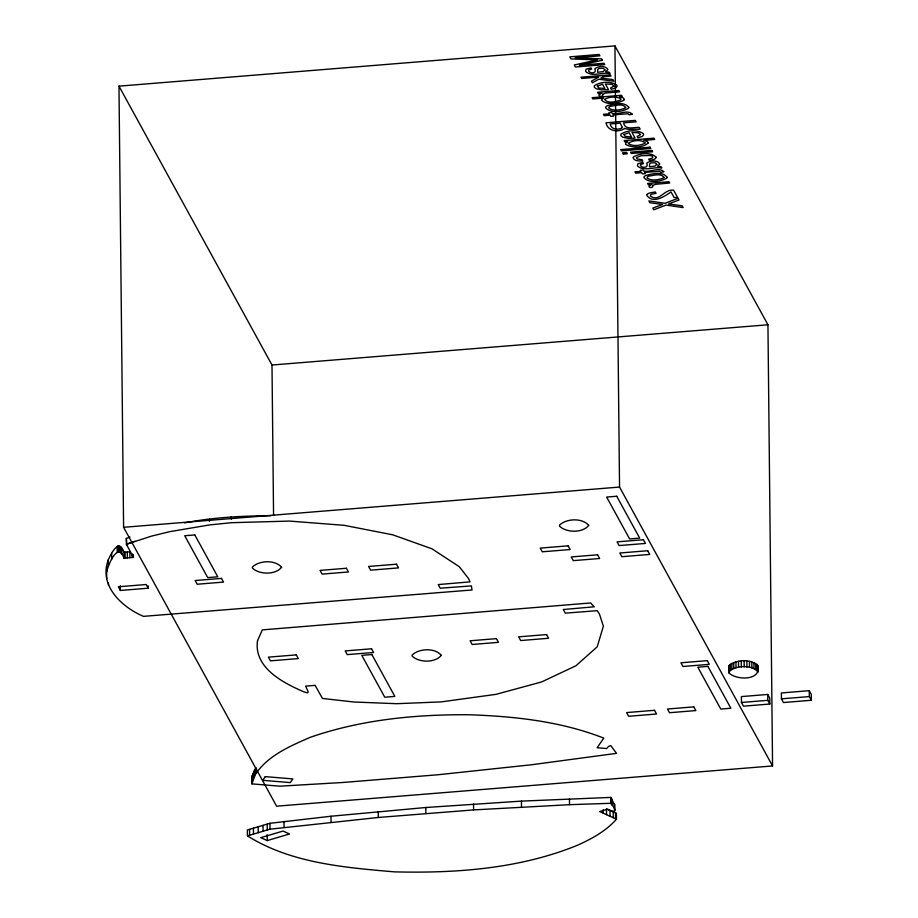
<?xml version="1.0" encoding="UTF-8"?>
<svg xmlns="http://www.w3.org/2000/svg" width="918" height="918" viewBox="0 0 918 918"><rect width="100%" height="100%" fill="white"/><g stroke="black" fill="none" stroke-linecap="round" stroke-linejoin="round"><path stroke-width="1.38" d="M134.935 541.218L126.397 544.305L151.436 536.158L169.44 531.717L209.488 524.935L231.336 522.698L289.526 521.08L344.273 525.337L392.72 534.815L432.022 548.838L459.333 566.75L468.444 578.443L470.05 581.874L438.219 584.582L440.215 588.22L471.359 585.902L472.047 589.976L143.449 616.357C121.773 607.108 98.524 585.673 108.335 559.705C111.617 552.59 119.248 537.856 123.953 552.28L124.01 558.167L133.477 557.398L133.271 554.518M614.658 805.097L610.791 797.409L521.447 801.116L425.803 807.507L330.985 816.24L269.972 823.297L247.378 829.975L247.447 835.873C290.719 863.161 344.583 867.533 394.315 871.859C456.097 873.385 519.772 868.807 577.537 845.226C591.812 838.811 606.006 831.054 616.483 819.177L616.414 813.256L607.659 809.297M616.483 819.177L599.661 811.558L607.326 809.274C615.175 813.256 617.401 811.064 610.849 803.296L610.791 797.409M124.01 558.167C118.078 540.782 107.922 565.19 106.706 572.086L106.649 566.199M757.763 667.248L758.027 666.239C751.853 658.585 735.685 659.193 728.869 665.986L728.926 672.894C735.857 680.146 760.93 681.087 758.027 666.239M251.899 783.88L251.773 777.007L255.342 768.527L255.399 774.413L251.899 783.88L279.806 786.187L342.804 782.492L438.196 774.735L531.706 764.74L616.517 753.357L610.757 745.588L608.623 746.357L606.626 748.549L597.136 747.745L603.78 738.129C561.162 721.399 514.998 716.361 469.568 714.766C415.728 714.307 361.29 719.609 310.169 737.338C290.088 746.15 267.941 755.422 255.399 774.413M728.926 672.894L728.926 671.873C735.754 665.08 751.922 664.471 758.096 672.125M132.031 554.564L133.477 557.398L126.397 544.305L126.34 538.418L129.989 537.099M247.447 835.873L270.03 829.183L378.331 817.468L473.596 809.917L569.527 804.684L610.849 803.296M267.218 840.578L289.537 833.98L283.077 831.065L260.758 837.664L267.218 840.578L267.149 834.691M184.61 522.881C213.079 517.362 242.077 515.905 271.017 515.709M118.973 86.143L614.934 45.9L767.941 324.777L772.566 765.945L276.605 806.188L123.597 527.311L118.973 86.143L271.992 365.02L273.564 515.423M271.992 365.02L767.941 324.777M123.597 527.311L619.547 487.068L772.566 765.945M123.953 552.28L129.851 551.798L129.92 557.685M148.246 588.208L146.214 584.514L118.33 586.774L120.35 590.469L148.246 588.208L148.223 585.845M809.263 690.68L781.367 692.952L781.436 698.839L783.456 702.534L811.351 700.273L811.294 694.375L809.263 690.68L809.332 696.578L811.351 700.273M767.735 694.456L741.388 696.59L741.457 702.477L743.488 706.171L769.823 704.037L769.766 698.15L767.735 694.456L767.792 700.342L769.823 704.037M781.436 698.839L809.332 696.578M741.457 702.477L767.792 700.342M728.869 667.007L729.431 668.04M126.34 538.418L126.891 545.212M614.567 804.489L614.716 810.984M614.624 810.376L614.475 804.271M251.773 777.007L251.842 777.994M757.752 665.206L757.809 671.092M756.914 664.207L756.983 670.106M755.617 663.324L755.675 669.222M753.896 662.566L753.953 668.453M751.819 661.947L751.888 667.834M749.467 661.476L749.524 667.363M746.873 661.178L746.942 667.065M744.131 661.052L744.2 666.95M741.285 661.132L741.354 667.019M738.485 661.419L738.542 667.306M735.949 661.867L736.006 667.753M733.723 662.475L733.792 668.373M731.864 663.221L731.921 669.107M730.407 664.07L730.464 669.956M729.397 664.999L729.454 670.886M728.869 665.986L728.926 671.873M614.934 45.9L619.547 487.068M615.519 812.843L615.588 818.73M613.201 811.799L613.258 817.686M611.985 799.268L612.054 805.155M611.411 798.339L611.468 804.225M610 810.353L610.068 816.24M606.488 808.769L606.557 814.656M603.241 809.653L603.275 813.187M569.47 798.798L569.527 804.684M521.447 801.116L521.504 807.014M473.539 804.019L473.596 809.917M425.803 807.507L425.86 813.394M378.273 811.581L378.331 817.468M330.985 816.24L331.054 822.138M283.995 821.495L284.064 827.382M269.972 823.297L270.03 829.183M267.218 824.112L267.287 829.998M263.03 825.351L263.099 831.238M258.176 826.785L258.245 832.672M256.397 768.01L256.455 772.715M254.401 770.225L254.458 776.123M253.575 771.923L253.643 777.821M252.863 773.622L252.932 779.508M253.437 828.185L253.494 834.072M252.266 775.32L252.324 781.207M249.581 829.333L249.639 835.219M231.279 516.811L231.302 519.163M209.43 519.049L209.453 521.401M132.146 553.979L132.181 557.501M127.292 552.016L127.35 557.903M125.1 552.188L125.158 558.075M121.83 548.494L121.887 554.392M120.992 547.312L121.061 553.198M120.12 546.474L120.178 552.372M120.304 585.753L120.35 590.469M119.237 545.992L119.306 551.879M118.376 545.877L118.433 551.764M117.561 546.118L117.63 552.016M117.229 546.371L117.286 552.257M111.652 553.336L111.709 559.223M108.335 559.705L108.404 565.591M108.427 582.976L108.462 585.328M106.649 572.786L106.706 578.673M632.181 114.153L629.335 114.876L627.969 113.763L613.04 114.911L613.729 116.138L610.791 116.379L610.114 115.152L604.136 115.634L603.424 114.314L609.391 113.832L608.818 112.788L611.755 112.547L612.329 113.591C618.101 115.129 627.545 109.093 632.181 114.153M663.737 171.666L660.891 172.389L659.526 171.276L644.597 172.423L645.274 173.651L642.348 173.892L641.671 172.664L635.692 173.146L634.969 171.827L640.948 171.345L640.374 170.3L643.311 170.059L643.885 171.104C649.657 172.641 659.09 166.606 663.737 171.666M656.003 157.139L655.624 158.321A7.482 2.72 -0.6 0 1 652.87 159.766L649.393 160.443L648.705 159.181L652.09 158.229L652.813 157.586L652.342 156.347A4.498 1.629 -0.6 0 0 649.715 155.463L641.131 155.739L636.358 157.655L637.23 158.998L642.072 159.721L642.772 160.983C639.571 160.914 634.372 161.522 633.053 157.758L633.271 157.047C639.398 153.34 650.667 151.665 656.003 157.139M609.793 73.096L609.747 73.578C602.541 71.822 592.018 77.502 585.592 71.443L586.005 69.252L590.997 67.875L591.662 69.091L588.805 69.906L588.61 71.168C590.744 74.014 597.285 73.314 594.887 68.666C598.1 65.958 605.834 65.304 607.9 69.538L605.662 71.73L608.967 72.109L609.793 73.096M661.637 167.581L661.591 168.074C654.385 166.319 643.862 171.999 637.436 165.94L637.849 163.748L642.841 162.371L643.507 163.588L640.649 164.402L640.454 165.665C642.589 168.499 649.129 167.81 646.731 163.152C649.944 160.455 657.678 159.789 659.744 164.024L657.506 166.215L660.811 166.594L661.637 167.581M257.51 640.73C253.575 667.776 283.421 683.118 304.26 691.988L307.289 692.86L308.253 692.034L305.66 686.125L315.126 685.367L322.47 698.46L353.866 702.006L396.679 703.693L441.099 701.903L496.03 694.341L541.631 681.948L575.988 665.745L597.205 646.811L603.378 626.191L599.443 614.073L597.285 610.677L565.327 613.155L563.331 609.518L594.267 606.798L590.607 602.965L262.318 629.886L257.51 640.73M648.292 142.875C643.243 147.97 631.699 148.2 625.56 144.287L625.904 142.646L627.694 141.613L624.86 141.842L624.171 140.569L653.983 138.159L654.695 139.456L643.77 140.339L647.408 141.544L648.292 142.875M613.913 86.062L610.562 88.036L611.262 89.31L615.726 87.933L617.08 86.292L616.816 85.202C610.654 80.807 600.475 81.691 594.29 85.707L594.302 87.244L596.241 88.748L601.588 89.884L608.496 89.654L605.387 83.986L611.927 84.341L613.913 86.062M640.5 134.533L637.161 136.507L637.861 137.792L642.325 136.415L643.679 134.774L643.415 133.684C637.253 129.289 627.074 130.172 620.889 134.177L620.901 135.715L622.84 137.23L628.187 138.366L635.084 138.125L631.974 132.456L638.526 132.823L640.5 134.533M602.656 94.405C604.067 96.631 598.49 97.182 598.892 94.864L601.921 93.177L598.226 93.475L597.549 92.248L618.927 90.503L619.639 91.811L605.272 93.108L602.656 94.405M652.687 185.608C654.109 187.834 648.533 188.397 648.934 186.067L651.952 184.38L648.269 184.69L647.592 183.451L668.97 181.718L669.681 183.015L655.314 184.323L652.687 185.608M628.796 107.406L628.589 108.232C622.381 111.824 610.596 113.843 605.593 107.716A8.996 3.27 -0.6 0 1 607.567 105.604C613.935 103.975 624.378 101.232 628.796 107.406M667.111 177.254L666.904 178.069C660.696 181.661 648.911 183.68 643.908 177.553A8.996 3.27 -0.6 0 1 645.882 175.441C652.262 173.812 662.693 171.069 667.111 177.254M281.562 567.301C275.469 575.012 259.312 574.783 252.393 568.07L252.393 567.049C259.22 560.244 275.389 559.647 281.562 567.301M441.294 655.326C435.212 663.037 419.056 662.819 412.136 656.095L412.136 655.073C418.952 648.28 435.121 647.672 441.294 655.326M588.702 525.406C582.62 533.117 566.463 532.899 559.544 526.175L559.544 525.153C566.36 518.36 582.528 517.752 588.702 525.406M604.698 99.362C607.165 103.986 616.517 101.772 620.843 99.844L620.912 98.88C616.426 96.023 609.185 96.654 604.698 99.362M597.389 86.051L598.628 87.933L604.905 88.553L602.541 84.249L597.389 86.051M623.988 134.533L625.227 136.403L631.504 137.023L629.14 132.731L623.988 134.533M647.029 194.375L646.708 195.27C653.1 204.416 664.609 196.303 671.035 191.942L674.133 197.588L677.53 197.313L673.64 190.221C664.414 188.546 659.342 202.763 650.277 196.004L651.011 194.341L656.049 193.285L655.326 191.965L649.508 192.964L647.029 194.375M624.332 99.454L624.068 100.165C617.814 103.436 606.534 105.65 601.405 99.959L603.459 98.077L592.821 98.949L592.121 97.687L621.555 95.288L622.209 96.493L619.478 96.711L623.391 97.905L624.332 99.454M644.987 142.852L644.815 143.277C640.144 145.687 633.122 146.559 628.543 143.736L628.44 143.093C632.743 140.511 641.143 139.066 644.987 142.852M604.951 69.906L603.183 71.581L597.584 72.315L597.779 69.424L598.995 68.391L603.367 68.311L604.951 69.906M656.795 164.391L655.016 166.066L649.428 166.801L649.623 163.909L650.839 162.876L655.211 162.796L656.795 164.391M625.651 107.486L625.41 108.014C620.579 109.942 613.465 111.514 608.944 108.232L608.795 107.658A4.98 1.813 -0.6 0 1 610.504 106.293C615.003 105.719 622.599 103.023 625.651 107.486M663.966 177.323L663.725 177.862C658.906 179.779 651.78 181.351 647.259 178.069L647.121 177.507A4.98 1.813 -0.6 0 1 648.831 176.13C653.318 175.556 660.926 172.859 663.966 177.323M622.266 127.373L621.807 128.13C617.63 130.081 611.113 129.667 610.195 123.941L620.224 123.127L622.266 127.373M265.291 776.628L262.732 780.323L290.306 782.606L292.853 778.912L265.291 776.628M624.699 128.474C618.617 132.594 607.59 131.481 605.995 122.782L635.325 120.396L636.117 121.83L623.54 122.851C625.215 130.643 633.833 127.04 639.192 127.441L640.156 129.208L628.681 129.381L624.699 128.474M602.988 76.733L600.831 78.041L612.937 79.579L613.844 81.243L598.754 79.2L592.374 82.815L591.456 81.151L598.708 77.078L581.679 78.455L580.991 77.215L610.332 74.828L611.009 76.079L602.988 76.733M678.058 198.277L665.102 203.303L648.854 200.893L649.841 202.694L662.555 204.496L652.801 208.088L653.742 209.797L666.089 205.081L683.164 207.594L682.189 205.804L668.568 203.934L679.01 200.009L678.058 198.277M602.334 60.267L579.258 65.293L603.975 63.262L604.732 64.627L575.391 67.003L574.278 64.971L597.423 59.934L570.95 58.901L569.826 56.847L599.156 54.46L599.902 55.837L575.15 57.8L601.554 58.844L602.334 60.267M650.036 147.201L620.706 149.588L621.417 150.885L650.747 148.509L650.036 147.201M626.558 152.503L622.484 152.836L623.207 154.155L627.281 153.822L626.558 152.503M651.814 150.449L630.54 152.181L631.263 153.501L652.549 151.78L651.814 150.449M616.724 496.248L606.649 497.063L629.622 538.946L639.697 538.132L616.724 496.248M194.8 534.919L184.725 535.733L207.709 577.606L217.773 576.791L194.8 534.919M568.139 545.843L540.243 548.103L542.274 551.798L570.17 549.538L568.139 545.843M643.415 539.738L617.068 541.872L619.099 545.567L645.446 543.433L643.415 539.738M221.49 578.397L195.144 580.532L197.175 584.238L223.522 582.092L221.49 578.397M346.396 568.265L320.049 570.399L322.08 574.106L348.427 571.96L346.396 568.265M396.507 564.203L368.611 566.463L370.642 570.158L398.527 567.898L396.507 564.203M597.595 554.805L571.248 556.939L573.28 560.634L599.626 558.5L597.595 554.805M647.706 550.731L619.811 553.003L621.842 556.698L649.737 554.426L647.706 550.731M296.273 654.89L268.377 657.15L270.408 660.845L298.304 658.585L296.273 654.89M371.549 648.785L345.202 650.919L347.233 654.614L373.58 652.48L371.549 648.785M496.443 638.641L470.108 640.787L472.127 644.482L498.474 642.348L496.443 638.641M546.554 634.579L518.659 636.851L520.69 640.546L548.585 638.274L546.554 634.579M371.859 654.523L361.795 655.349L384.768 697.221L394.843 696.406L371.859 654.523M707.285 660.65L680.938 662.785L682.969 666.479L709.304 664.345L707.285 660.65M707.881 666.376L697.806 667.191L720.791 709.063L730.854 708.248L707.881 666.376M693.813 706.871L667.478 709.017L669.497 712.712L695.844 710.578L693.813 706.871M654.511 710.314L626.615 712.575L628.646 716.269L656.542 714.009L654.511 710.314"/></g></svg>
